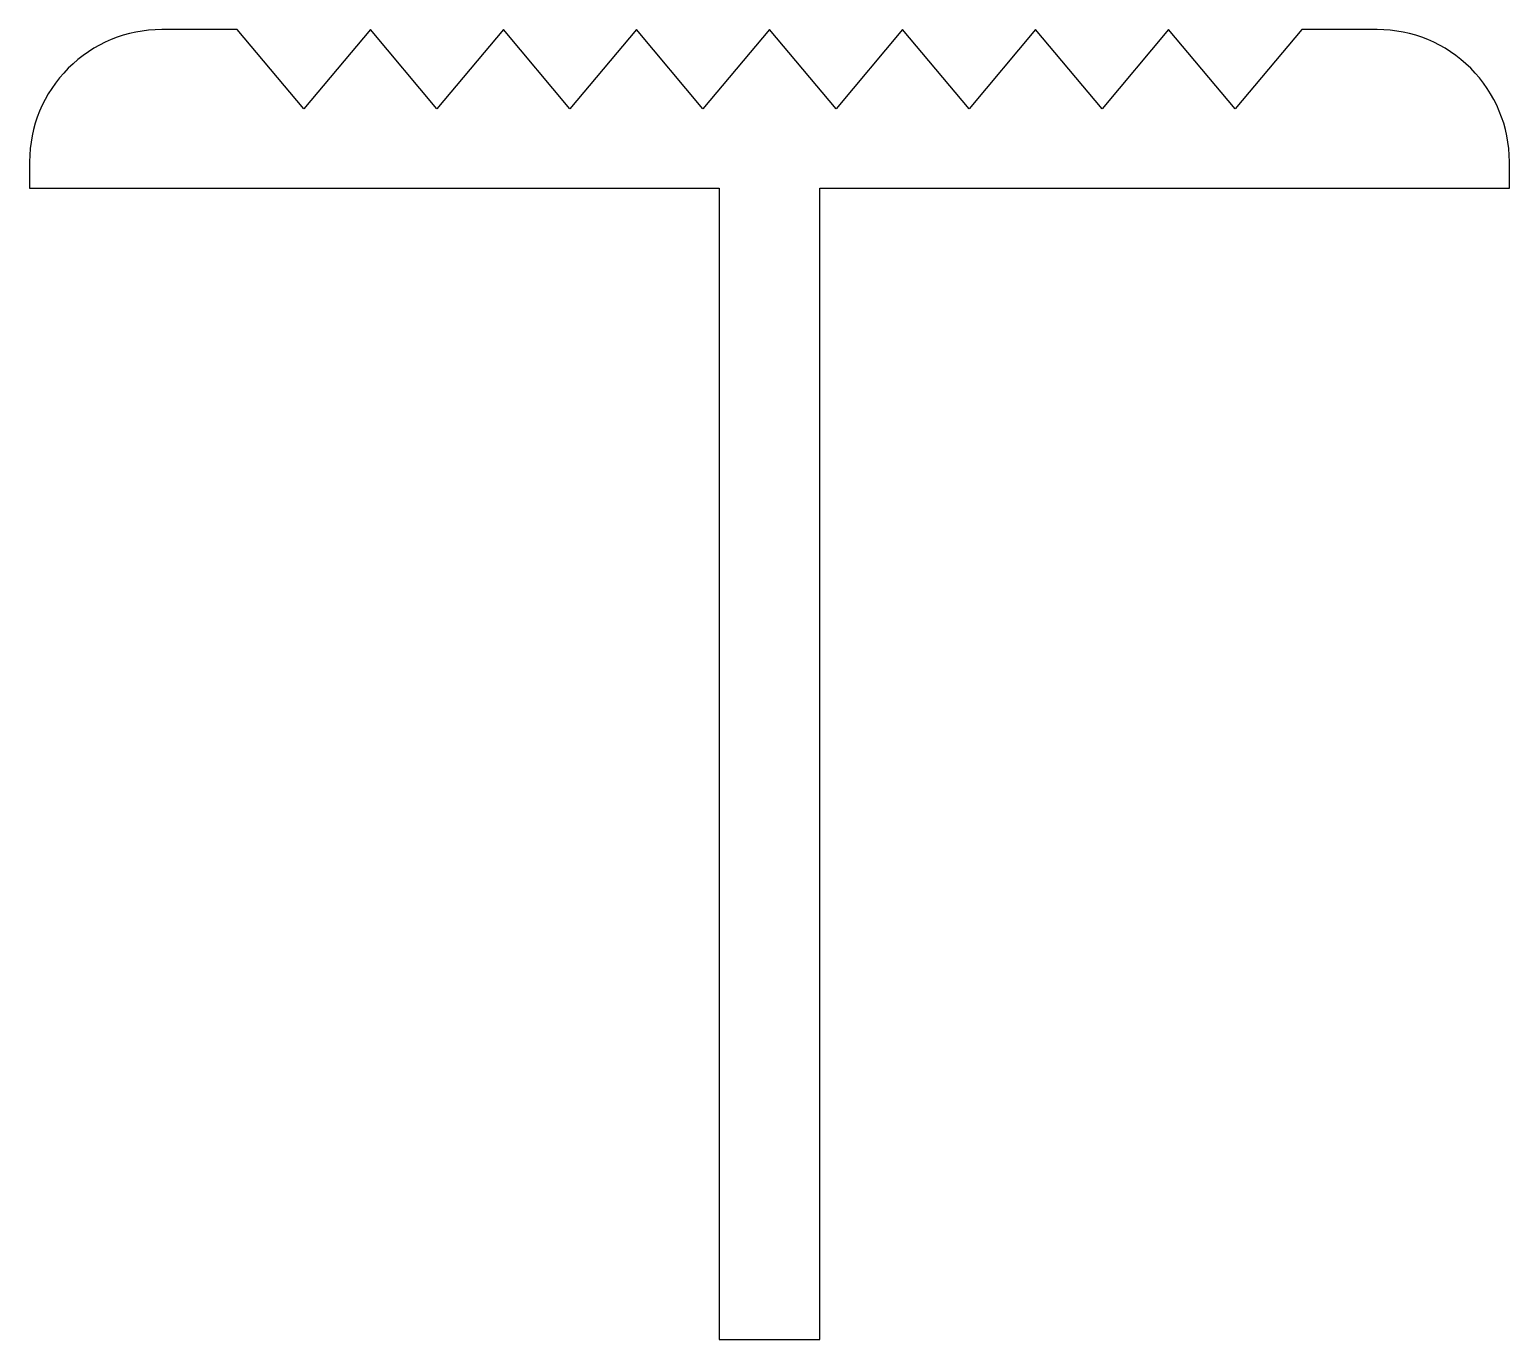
# Model space of a CAD drawing. Extents: x 384.3 to 412.3, y 211 to 235.8.
import ezdxf

# ---------------------------------------------------------------- set-up
doc = ezdxf.new("R2010")
doc.units = 0
doc.layers.add('ANA', color=220, linetype='CONTINUOUS')

msp = doc.modelspace()

# ---------------------------------------------------------------- linework, layer by layer
at = {"layer": 'ANA', "color": 0}
msp.add_lwpolyline([(394.478, 234.27), (393.22, 235.77), (391.961, 234.27), (390.702, 235.77), (389.444, 234.27), (388.185, 235.77), (386.754, 235.77, 0.414214), (384.254, 233.27), (384.254, 232.77), (397.304, 232.77), (397.304, 210.989), (399.204, 210.989), (399.204, 232.77), (412.254, 232.77), (412.254, 233.27, 0.414214), (409.754, 235.77), (408.324, 235.77), (407.065, 234.27), (405.806, 235.77), (404.548, 234.27), (403.289, 235.77), (402.03, 234.27), (400.772, 235.77), (399.513, 234.27), (398.254, 235.77), (396.996, 234.27), (395.737, 235.77)], format="xyb", close=True, dxfattribs=at)

doc.saveas('drawing.dxf')
